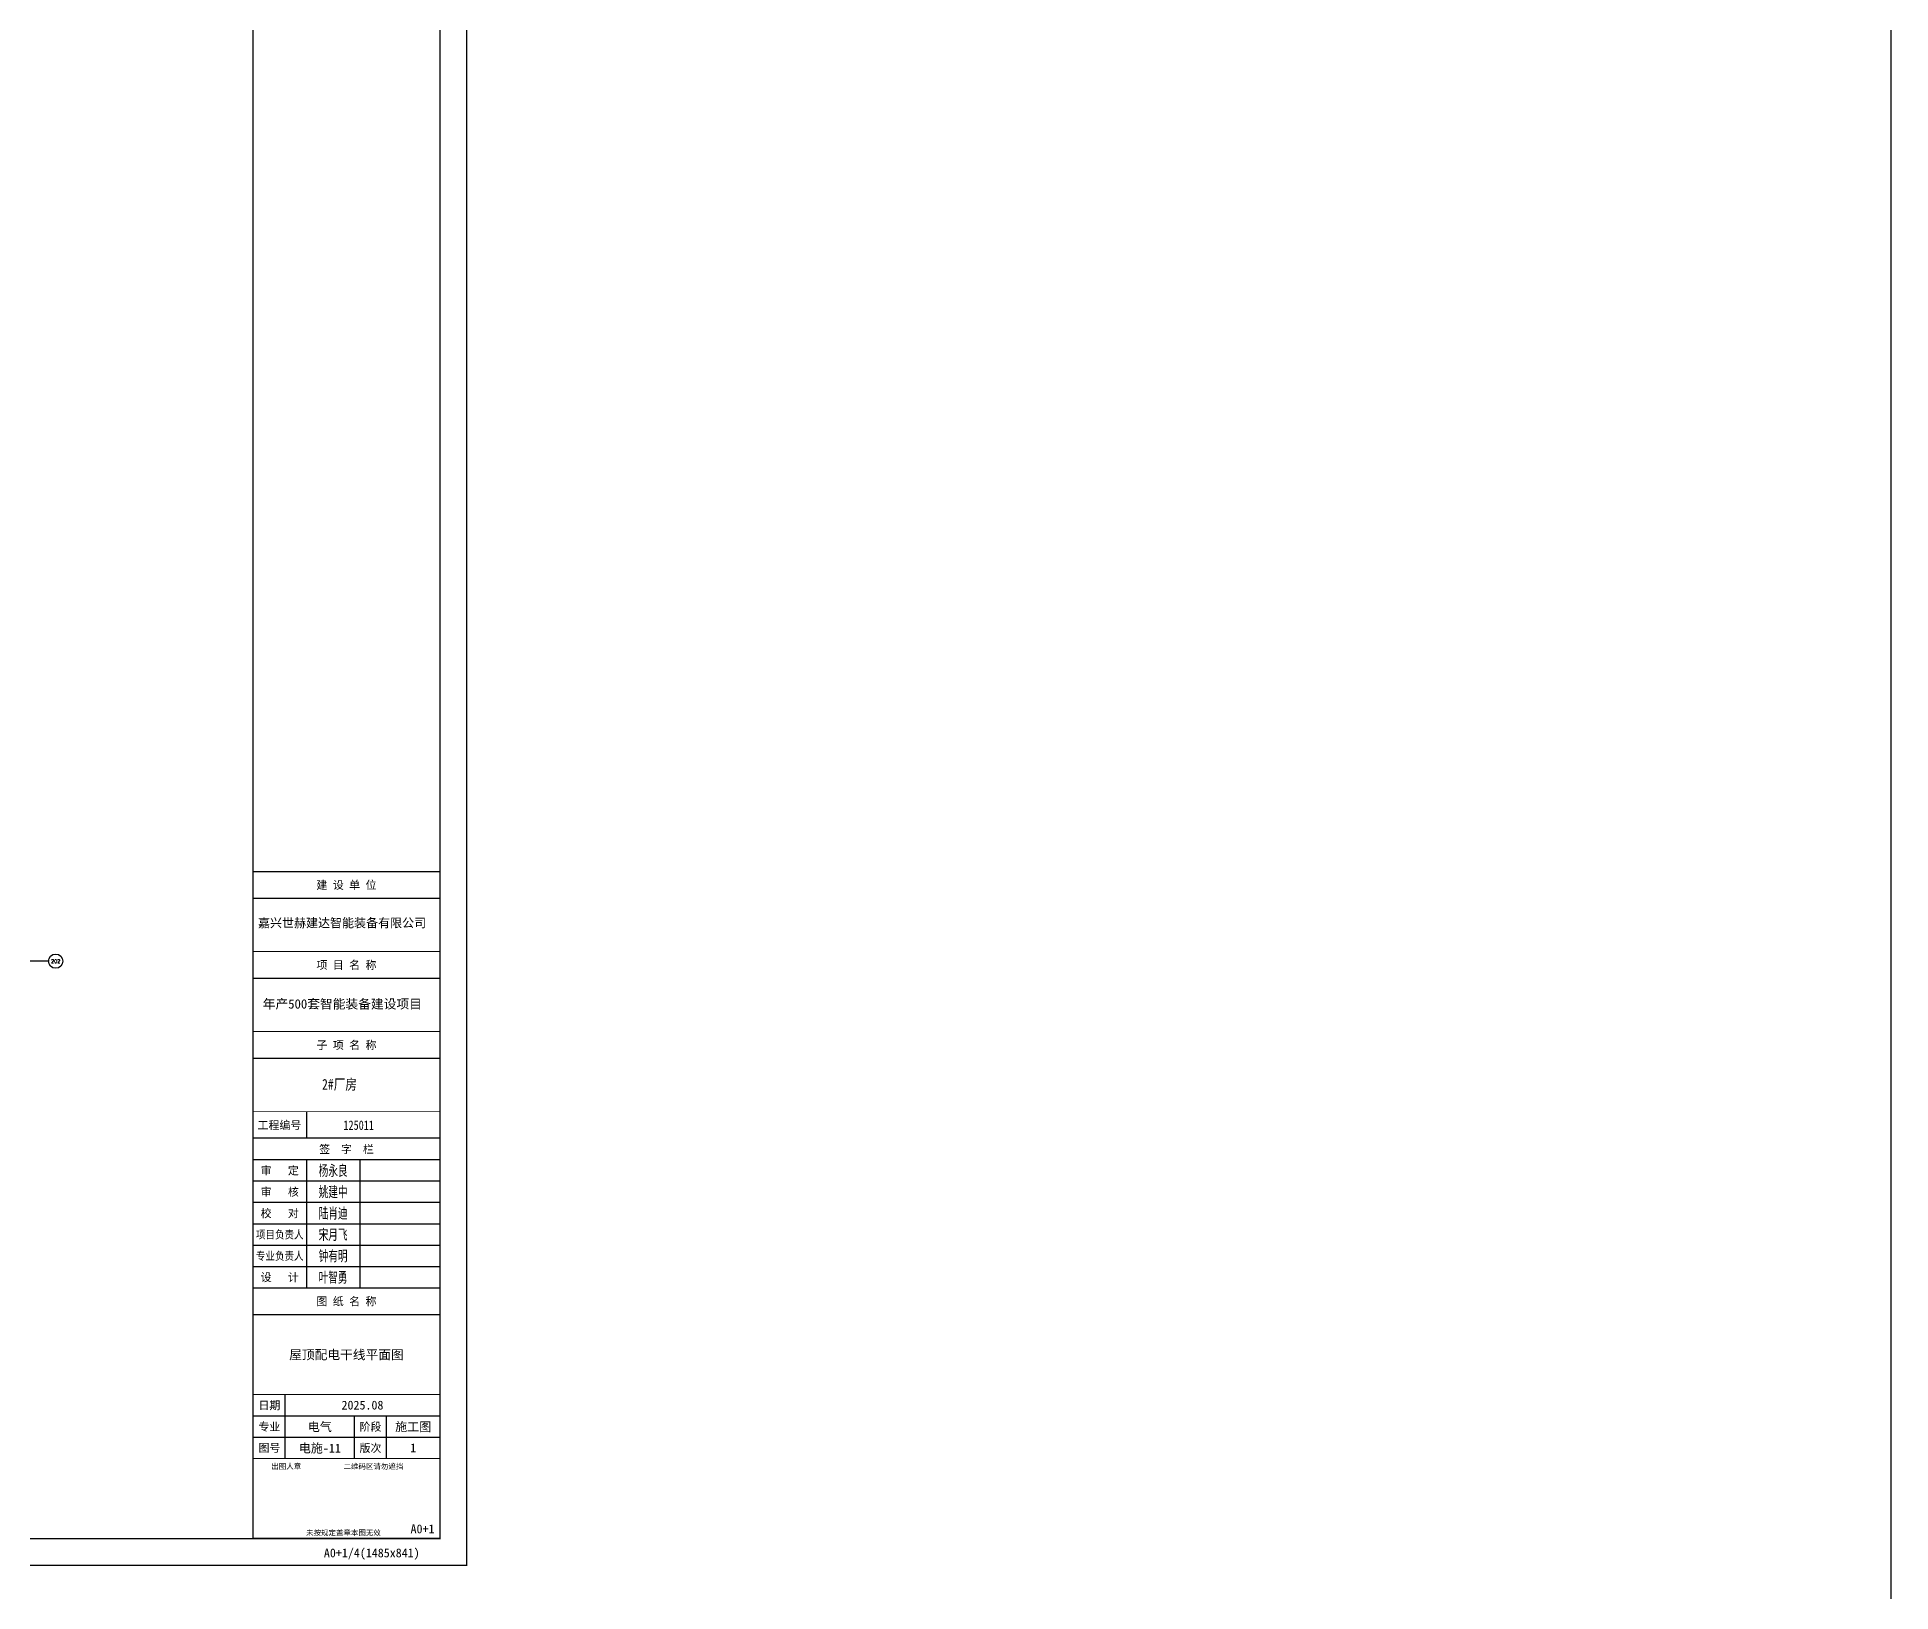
# Model space of a CAD drawing. Extents: x -1396510 to 1250330, y -1892470 to 1623980.
# Drawn here: x 907740 to 1011970, y -818074 to -730695 of the extents above; entities that cross this region are included whole.
import ezdxf
from ezdxf.enums import TextEntityAlignment as Align

# ---------------------------------------------------------------- set-up
doc = ezdxf.new("R2010")
doc.units = 0
doc.header["$LTSCALE"] = 1000
doc.header["$MEASUREMENT"] = 0
doc.linetypes.add('DOTE', pattern=[2.42, 2, -0.2, 0.02, -0.2])
doc.layers.get('Defpoints').update_dxf_attribs({"color": 210})
for name, color, linetype in [('0-cxFrame', 155, 'Continuous'), ('A-AXIS-D', 1, 'Continuous'), ('A-AXIS-DOTE', 14, 'DOTE'), ('qianming', 155, 'Continuous'), ('经纶图框—文字', 3, 'Continuous')]:
    doc.layers.add(name, color=color, linetype=linetype)
doc.layers.add('0-cxText', color=131, linetype='Continuous', lineweight=25)
doc.layers.add('A-云线2', color=3, linetype='Continuous', plot=False)
doc.styles.add('_TCH_AXIS', font='COMPLEX', dxfattribs={"bigfont": 'GBCBIG'})
doc.styles.add('BZHZ', font='bzxw', dxfattribs={"width": 0.8, "bigfont": 'bzhz'})
doc.styles.add('cx_biaoti', font='')
doc.styles.add('cx_tuming', font='simhei.ttf')
doc.styles.add('cx_tuqian1', font='')
doc.styles.add('TKJY_宋体', font='', dxfattribs={"width": 0.8})
doc.styles.add('黑体', font='simhei.ttf', dxfattribs={"height": 12})
doc.styles.get('cx_biaoti').set_extended_font_data('SimSun')
doc.styles.get('cx_tuqian1').set_extended_font_data('SimSun')
doc.styles.get('TKJY_宋体').set_extended_font_data('SimSun')

# ---------------------------------------------------------------- blocks, each defined once
blk = doc.blocks.new('世赫2#厂房屋顶0821')
at = {"layer": 'A-AXIS-D'}
blk.add_circle((165569.3, -65998.9), 400, dxfattribs=at)
at = {"layer": 'A-AXIS-DOTE', "color": 8, "ltscale": 2}
blk.add_line((165204.2, -66000), (-11095.8, -66000), dxfattribs=at)
at = {"layer": 'A-AXIS-D', "color": 7, "style": '_TCH_AXIS'}
blk.add_text('202', height=202.97, dxfattribs=at).set_placement((165308.3, -66100.4), (165830.2, -66100.4), align=Align.FIT)
blk = doc.blocks.new('zjcx_lan_qianzi(Dragon)')
for p, q in [((-7000, 4800), (0, 4800)), ((-5000, 4800), (-5000, 0)), ((-3000, 4800), (-3000, 0)), ((-7000, 4000), (0, 4000)), ((-7000, 3200), (0, 3200)), ((-7000, 2400), (0, 2400)), ((-7000, 1600), (0, 1600)), ((-7000, 800), (0, 800))]:
    blk.add_line(p, q)
at = {"const_width": 30}
blk.add_lwpolyline([(-7000, 5600), (0, 5600)], dxfattribs=at)
blk.add_lwpolyline([(-7000, 5600), (0, 5600), (0, 0), (-7000, 0)], close=True, dxfattribs=at)
at = {"style": 'cx_biaoti'}
for s, p in [('签  字  栏', (-3500, 5200)), ('审   定', (-6000, 4400)), ('审   核', (-6000, 3600)), ('校   对', (-6000, 2800)), ('设   计', (-6000, 400))]:
    blk.add_text(s, height=300, dxfattribs=at).set_placement(p, align=Align.MIDDLE)
at = {"style": 'cx_biaoti', "width": 0.85}
for s, p in [('项目负责人', (-6000, 2000)), ('专业负责人', (-6000, 1200))]:
    blk.add_text(s, height=300, dxfattribs=at).set_placement(p, align=Align.MIDDLE)
blk = doc.blocks.new('T-签字(Dragon)')
at = {"layer": '0-cxFrame'}
blk.add_blockref('zjcx_lan_qianzi(Dragon)', (0, 0), dxfattribs=at)
at = {"layer": 'qianming', "style": 'BZHZ', "width": 0.8}
for s, p in [('杨永良', (-4000, 4400)), ('姚建中', (-4000, 3600)), ('陆肖迪', (-4000, 2800)), ('宋月飞', (-4000, 2000)), ('钟有明', (-4000, 1200)), ('叶智勇', (-4000, 400))]:
    blk.add_text(s, height=450, dxfattribs=at).set_placement(p, align=Align.MIDDLE)
blk = doc.blocks.new('zjcx_lan_tuming(Dragon)')
for p, q in [((-7000, 8400), (0, 8400)), ((-5800, 3000), (-5800, 5400)), ((-7000, 4600), (0, 4600)), ((-3200, 3000), (-3200, 4600)), ((-2000, 3000), (-2000, 4600)), ((-7000, 3800), (0, 3800))]:
    blk.add_line(p, q)
at = {"const_width": 30}
for points in [[(-7000, 9400), (0, 9400)], [(-7000, 5400), (0, 5400)], [(-7000, 3000), (0, 3000)], [(-7000, 0), (0, 0)]]:
    blk.add_lwpolyline(points, dxfattribs=at)
blk.add_lwpolyline([(-7000, 9400), (0, 9400), (0, 0), (-7000, 0)], close=True)
at = {"style": 'cx_biaoti'}
for s, p in [('图 纸 名 称', (-3500, 8900)), ('日期', (-6388, 5000)), ('专业', (-6388, 4200)), ('阶段', (-2600, 4200)), ('图号', (-6388, 3400)), ('版次', (-2600, 3400))]:
    blk.add_text(s, height=300, dxfattribs=at).set_placement(p, align=Align.MIDDLE)
for s, p in [('出图人章', (-6316, 2607)), ('二维码区请勿遮挡', (-3609, 2607)), ('未按规定盖章本图无效', (-5013, 120))]:
    blk.add_text(s, height=200, dxfattribs=at).set_placement(p)
blk = doc.blocks.new('T-图签(Dragon)')
blk.add_blockref('zjcx_lan_tuming(Dragon)', (0, 0))
at = {"color": 3, "style": 'cx_biaoti'}
for s, p in [('2025.08', (-2900, 5000)), ('电气', (-4500, 4200)), ('施工图', (-1000, 4200))]:
    blk.add_text(s, height=330, dxfattribs=at).set_placement(p, align=Align.MIDDLE)
blk = doc.blocks.new('zjcx_lan_xiangmu(Dragon)')
for p, q in [((-7000, 9000), (0, 9000)), ((-7000, 6000), (0, 6000)), ((-7000, 3000), (0, 3000)), ((-5000, 1000), (-5000, 0))]:
    blk.add_line(p, q)
at = {"const_width": 30}
for points in [[(-7000, 10000), (0, 10000)], [(-7000, 7000), (0, 7000)], [(-7000, 7000), (0, 7000)], [(-7000, 4000), (0, 4000)], [(-7000, 4000), (0, 4000)], [(-7000, 1000), (0, 1000)], [(-7000, 0), (0, 0)]]:
    blk.add_lwpolyline(points, dxfattribs=at)
blk.add_lwpolyline([(-7000, 10000), (0, 10000), (0, 0), (-7000, 0)], close=True)
at = {"style": 'cx_biaoti'}
for s, p in [('建 设 单 位', (-3500, 9500)), ('项 目 名 称', (-3500, 6500)), ('子 项 名 称', (-3500, 3500)), ('工程编号', (-6013, 500))]:
    blk.add_text(s, height=300, dxfattribs=at).set_placement(p, align=Align.MIDDLE)
blk = doc.blocks.new('T-项目(Dragon)')
blk.add_blockref('zjcx_lan_xiangmu(Dragon)', (0, 0))
at = {"color": 3, "style": 'cx_tuming'}
for s, height, p in [('嘉兴世赫建达智能装备有限公司', 330, (-6816, 7901)), ('年产500套智能装备建设项目 ', 350, (-6638, 4859))]:
    blk.add_text(s, height=height, dxfattribs=at).set_placement(p)
at = {"layer": '经纶图框—文字', "color": 4, "style": 'TKJY_宋体', "width": 0.8}
blk.add_text('125011', height=350, dxfattribs=at).set_placement((-3042, 316), align=Align.CENTER)
blk = doc.blocks.new('zjcx_T0(Dragon)')
at = {"layer": '0-cxFrame', "const_width": 50}
blk.add_lwpolyline([(0, 82100), (-7000, 82100), (-7000, 0), (0, 0)], close=True, dxfattribs=at)
at = {"layer": '0-cxFrame'}
for name, p in [('T-项目(Dragon)', (0, 15000)), ('T-签字(Dragon)', (0, 9400)), ('T-图签(Dragon)', (0, 0))]:
    blk.add_blockref(name, p, dxfattribs=at)
blk = doc.blocks.new('TK22.A0+1 L(Dragon)')
at = {"layer": '0-cxFrame', "color": 7, "const_width": 0.5}
blk.add_lwpolyline([(0, 0), (-1485, 0), (-1485, 841), (0, 841)], close=True, dxfattribs=at)
at = {"layer": '0-cxFrame', "const_width": 0.5}
for points in [[(-80, 10), (-1465, 10), (-1465, 831), (-80, 831)], [(-10, 10), (-80, 10), (-80, 831), (-10, 831)]]:
    blk.add_lwpolyline(points, close=True, dxfattribs=at)
at = {"layer": '0-cxFrame', "xscale": 0.01, "yscale": 0.01, "zscale": 0.01}
blk.add_blockref('zjcx_T0(Dragon)', (-10, 10), dxfattribs=at)
at = {"style": '黑体', "flags": 4}
blk.add_attdef('图幅', text='', height=3.3, dxfattribs=at).set_placement((-40, 3), align=Align.RIGHT)
at = {"layer": '0-cxFrame', "style": '黑体'}
blk.add_text('(1485x841)', height=3.3, dxfattribs=at).set_placement((-40, 3))
at = {"layer": '0-cxText', "flags": 4}
for tag, height, style, p in [('建设单位', 3.5, 'cx_tuming', (-45, 240)), ('项目名称', 3.5, 'cx_tuming', (-45, 210)), ('子项名称', 3.5, 'cx_tuming', (-45, 180)), ('工程编号', 3.3, 'cx_tuqian1', (-35, 165)), ('图名1', 3.5, 'cx_tuming', (-45, 87)), ('图名2', 3.5, 'cx_tuming', (-45, 79)), ('图名3', 3.5, 'cx_tuming', (-45, 71)), ('出图日期', 3.3, 'cx_tuqian1', (-39, 60)), ('专业', 3.3, 'cx_tuqian1', (-55, 52)), ('图号', 3.3, 'cx_tuqian1', (-55, 44)), ('版次', 3.3, 'cx_tuqian1', (-20, 44))]:
    blk.add_attdef(tag, text='', height=height, dxfattribs=dict(at, style=style)).set_placement(p, align=Align.MIDDLE)
at = {"layer": 'Defpoints', "color": 6, "flags": 4}
for tag, height, style, p in [('tufu', 3.3, '黑体', (-12, 12)), ('dwfname', 4, 'cx_tuqian1', (-80, 3))]:
    blk.add_attdef(tag, text='', height=height, dxfattribs=dict(at, style=style)).set_placement(p, align=Align.RIGHT)

msp = doc.modelspace()

# ---------------------------------------------------------------- linework, layer by layer
at = {"layer": 'A-云线2', "color": 1}
msp.add_lwpolyline([(-684590, -468560), (1011970, -468560), (1011970, -1157560), (-684590, -1157560)], close=True, dxfattribs=at)

# ---------------------------------------------------------------- texts
at = {"layer": '经纶图框—文字', "style": 'TKJY_宋体', "width": 0.8}
msp.add_text('2#厂房', height=600, dxfattribs=at).set_placement((924744, -789847.4), align=Align.CENTER)

# ---------------------------------------------------------------- next in the draw order: block references
at = {"layer": 'A-云线2'}
msp.add_blockref('世赫2#厂房屋顶0821', (743215.8, -716630), dxfattribs=at)

# ---------------------------------------------------------------- next in the draw order: block references
at = {"layer": '0-cxFrame'}
ref = msp.add_blockref('TK22.A0+1 L(Dragon)', (931885, -816580), dxfattribs=dict(at, xscale=150, yscale=150, zscale=150))
ref.add_attrib('图名2', '屋顶配电干线平面图', dxfattribs={"layer": '0-cxText', "height": 525, "style": 'cx_tuming'}).set_placement((925135, -804730), align=Align.MIDDLE)
ref.add_attrib('图号', '电施-11', dxfattribs={"layer": '0-cxText', "height": 495, "style": 'cx_tuqian1'}).set_placement((923635, -809980), align=Align.MIDDLE)
ref.add_attrib('版次', '1', dxfattribs={"layer": '0-cxText', "height": 495, "style": 'cx_tuqian1'}).set_placement((928885, -809980), align=Align.MIDDLE)
ref.add_attrib('图幅', 'A0+1/4', dxfattribs={"layer": '0', "height": 495, "style": '黑体'}).set_placement((925885, -816130), align=Align.RIGHT)
ref.add_attrib('tufu', 'A0+1', dxfattribs={"layer": 'Defpoints', "color": 6, "height": 495, "style": '黑体'}).set_placement((930085, -814780), align=Align.RIGHT)

doc.saveas('drawing.dxf')
